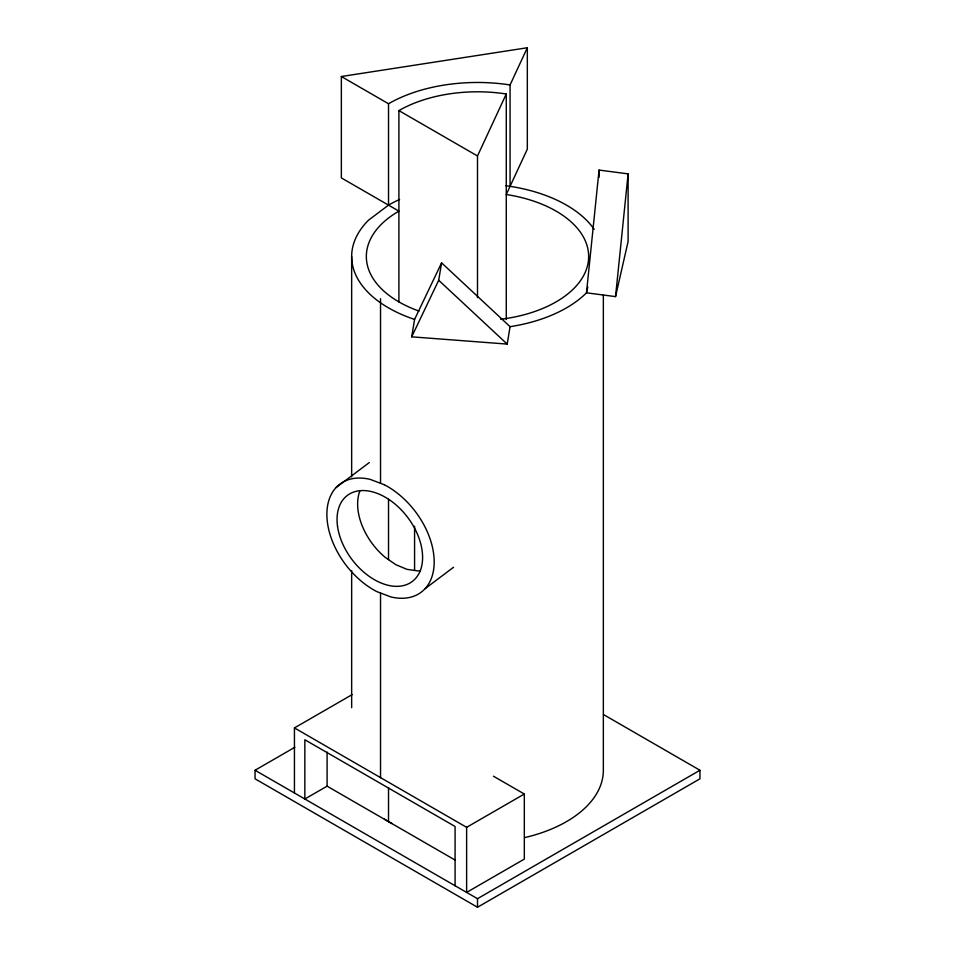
<?xml version="1.0" encoding="UTF-8"?>
<svg xmlns="http://www.w3.org/2000/svg" width="955" height="955" viewBox="0 0 955 955"><rect width="100%" height="100%" fill="white"/><g stroke="black" fill="none" stroke-linecap="round" stroke-linejoin="round"><path stroke-width="1.43" d="M587.803 287.025L586.477 292.827L615.533 296.611L628.104 241.484L628.104 173.87L599.06 170.074L586.477 292.827A125.845 72.652 0 0 1 510.065 326.682L507.189 344.087L411.689 336.829L414.577 319.424L441.592 262.864L510.065 326.682M615.533 296.611L628.104 173.87M411.689 336.829L438.703 280.269L441.592 262.864M510.065 186.321L510.065 84.947L527.327 47.75L341.353 76.519L341.353 177.905L398.904 211.127A111.162 64.176 0 0 0 419.006 311.079M477.5 297.614L477.5 155.975L506.269 93.984A111.162 64.176 0 0 0 398.904 110.601L398.904 301.959M399.584 199.452A125.845 72.652 0 0 0 388.518 205.122L368.523 220.175A125.845 72.652 0 0 0 414.577 319.424M336.029 487.599L369.299 462.554M425.035 588.722L453.553 567.258M294.438 792.996L294.438 727.925L352.132 694.619M603.512 714.567L699.955 770.255L699.955 778.814L477.5 907.25L255.045 778.814L255.045 770.255L294.904 747.24M455.451 860.264L327.099 786.168L304.848 799.013L304.848 739.755L455.081 826.493L455.081 885.751M466.625 827.328L524.319 794.023L524.319 859.106L466.625 892.412L466.625 827.328L294.438 727.925M255.045 770.255L477.5 898.691L699.955 770.255M341.353 76.519L388.518 103.749A125.845 72.652 0 0 1 510.065 84.947M398.904 110.601L477.5 155.975M493.472 776.224L524.319 794.023M438.703 280.269L507.189 344.087M603.345 295.214L603.345 770.255A125.845 72.652 0 0 1 524.928 837.547M599.06 170.074L599.06 177.427M527.327 47.75L527.327 149.135L506.269 194.51A111.162 64.176 0 0 1 588.626 258.172A111.162 64.176 0 0 1 500.647 319.268M506.269 93.984L506.269 319.603M477.5 898.691L477.5 907.25M414.577 526.205L414.577 570.422M388.518 103.749L388.518 205.122M388.518 499.322L388.518 559.618M388.518 787.553L388.518 821.622M380.532 298.688L380.532 483.302M380.532 593.007L380.532 777.633M351.655 256.501L351.655 476.891M351.655 570.708L351.655 707.703M327.099 752.098L327.099 786.168M392.051 823.592A125.845 72.652 0 0 1 384.531 819.211M505.744 185.7A125.845 72.652 0 0 1 594.177 229.284M420.51 570.696A53.898 34.917 53 0 1 417.645 570.863L406.937 569.335L395.776 564.656L384.925 557.123A53.898 34.917 53 0 1 359.987 490.655M384.244 484.71L370.265 479.41A67.626 43.811 53 0 0 326.98 517.837A67.626 43.811 53 0 0 376.819 591.599L390.81 596.911A67.626 43.811 53 0 0 434.083 558.472A67.626 43.811 53 0 0 384.244 484.71M337.545 526.444A53.898 34.917 53 0 0 406.603 584.615A53.898 34.917 53 0 0 395.275 504.264A53.898 34.917 53 0 0 337.545 526.444"/></g></svg>
